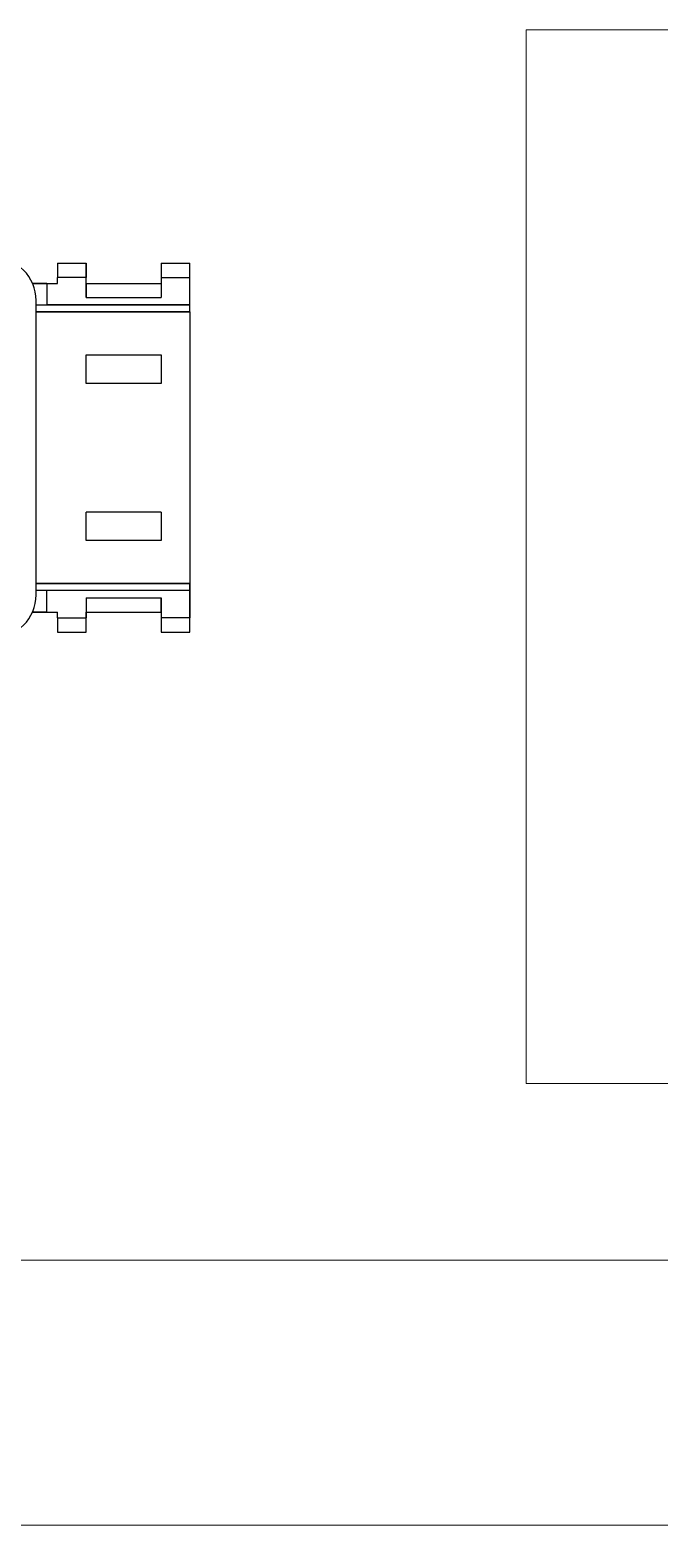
# Model space of a CAD drawing. Header units: inches. Extents: x 47316 to 59086, y 3141 to 11743.
# Drawn here: x 54349.8 to 54397.3, y 9458.1 to 9570.9 of the extents above; entities that cross this region are included whole.
import ezdxf

# ---------------------------------------------------------------- set-up
doc = ezdxf.new("R2010")
doc.units = ezdxf.units.IN
doc.header["$MEASUREMENT"] = 0

msp = doc.modelspace()

# ---------------------------------------------------------------- linework, layer by layer
at = {"color": 0, "lineweight": 15}
for p, q in [((54387.23, 9491.4), (54387.23, 9570.9)), ((54387.23, 9570.9), (54503.23, 9570.9)), ((54503.23, 9491.4), (54387.23, 9491.4)), ((50267.93, 9478.08), (57367.93, 9478.08)), ((50247.93, 9458.08), (57387.93, 9458.08))]:
    msp.add_line(p, q, dxfattribs=at)
at = {"linetype": 'ByBlock', "lineweight": -3, "ltscale": 0.025}
for p, q in [((54351.86, 9553.29), (54351.86, 9552.21)), ((54354.02, 9553.29), (54354.02, 9552.21)), ((54359.68, 9553.29), (54359.68, 9552.21)), ((54361.83, 9552.21), (54361.83, 9553.29)), ((54354.02, 9551.78), (54354.02, 9550.7)), ((54354.02, 9528.05), (54354.02, 9526.98)), ((54359.68, 9526.98), (54359.68, 9528.05)), ((54351.86, 9526.55), (54351.86, 9525.47)), ((54354.02, 9525.47), (54354.02, 9526.55)), ((54359.68, 9526.55), (54359.68, 9525.47)), ((54361.83, 9525.47), (54361.83, 9526.55))]:
    msp.add_line(p, q, dxfattribs=at)
at = {"linetype": 'ByBlock', "lineweight": -3, "ltscale": 0.05}
for p, q in [((54351.86, 9553.29), (54354.02, 9553.29)), ((54359.68, 9553.29), (54361.83, 9553.29)), ((54354.02, 9552.21), (54351.86, 9552.21)), ((54359.68, 9552.21), (54361.83, 9552.21)), ((54354.02, 9544.23), (54354.02, 9546.39)), ((54359.68, 9546.39), (54359.68, 9544.23)), ((54354.02, 9532.37), (54354.02, 9534.52)), ((54359.68, 9534.52), (54359.68, 9532.37)), ((54351.86, 9526.55), (54354.02, 9526.55)), ((54361.83, 9526.55), (54359.68, 9526.55)), ((54351.86, 9525.47), (54354.02, 9525.47)), ((54359.68, 9525.47), (54361.83, 9525.47))]:
    msp.add_line(p, q, dxfattribs=at)
at = {"linetype": 'ByBlock', "lineweight": -3, "ltscale": 0.035}
for p, q in [((54354.02, 9550.7), (54354.02, 9553.29)), ((54359.68, 9552.21), (54359.68, 9550.7)), ((54354.02, 9528.05), (54354.02, 9526.55)), ((54359.68, 9528.05), (54359.68, 9526.55))]:
    msp.add_line(p, q, dxfattribs=at)
at = {"linetype": 'ByBlock', "lineweight": -3, "ltscale": 0.085}
for p, q in [((54361.83, 9549.62), (54361.83, 9553.29)), ((54361.83, 9525.47), (54361.83, 9529.13))]:
    msp.add_line(p, q, dxfattribs=at)
at = {"linetype": 'ByBlock', "lineweight": -3, "ltscale": 0.025012}
for p, q in [((54351.05, 9551.78), (54349.97, 9551.78)), ((54351.05, 9526.98), (54349.97, 9526.98))]:
    msp.add_line(p, q, dxfattribs=at)
at = {"linetype": 'ByBlock', "lineweight": -3, "ltscale": 0.025006}
for p, q in [((54349.97, 9551.78), (54351.05, 9551.78)), ((54349.97, 9526.98), (54351.05, 9526.98))]:
    msp.add_line(p, q, dxfattribs=at)
at = {"linetype": 'ByBlock', "lineweight": -3, "ltscale": 0.01875}
for p, q in [((54351.05, 9551.78), (54351.86, 9551.78)), ((54350.24, 9550.16), (54351.05, 9550.16)), ((54351.05, 9528.59), (54350.24, 9528.59)), ((54351.05, 9526.98), (54351.86, 9526.98))]:
    msp.add_line(p, q, dxfattribs=at)
at = {"linetype": 'ByBlock', "lineweight": -3, "ltscale": 0.0375}
for p, q in [((54351.05, 9551.78), (54351.05, 9550.16)), ((54351.05, 9526.98), (54351.05, 9528.59))]:
    msp.add_line(p, q, dxfattribs=at)
at = {"linetype": 'ByBlock', "lineweight": -3, "ltscale": 0.01}
for p, q in [((54351.86, 9551.78), (54351.86, 9552.21)), ((54351.86, 9526.55), (54351.86, 9526.98))]:
    msp.add_line(p, q, dxfattribs=at)
at = {"linetype": 'ByBlock', "lineweight": -3, "ltscale": 0.13125}
for p, q in [((54354.02, 9551.78), (54359.68, 9551.78)), ((54354.02, 9550.7), (54359.68, 9550.7)), ((54354.02, 9546.39), (54359.68, 9546.39)), ((54359.68, 9544.23), (54354.02, 9544.23)), ((54359.68, 9534.52), (54354.02, 9534.52)), ((54359.68, 9532.37), (54354.02, 9532.37)), ((54354.02, 9528.05), (54359.68, 9528.05)), ((54354.02, 9526.98), (54359.68, 9526.98))]:
    msp.add_line(p, q, dxfattribs=at)
at = {"linetype": 'ByBlock', "lineweight": -3, "ltscale": 0.0475}
for p, q in [((54361.83, 9550.16), (54361.83, 9552.21)), ((54361.83, 9528.59), (54361.83, 9526.55))]:
    msp.add_line(p, q, dxfattribs=at)
at = {"linetype": 'ByBlock', "lineweight": -3}
msp.add_line((54350.24, 9528.28), (54350.24, 9550.49), dxfattribs=at)
at = {"linetype": 'ByBlock', "lineweight": -3, "ltscale": 0.26875}
for p, q in [((54350.24, 9550.16), (54361.83, 9550.16)), ((54350.24, 9549.62), (54361.83, 9549.62)), ((54350.24, 9529.13), (54361.83, 9529.13))]:
    msp.add_line(p, q, dxfattribs=at)
at = {"linetype": 'ByBlock', "lineweight": -3, "ltscale": 0.268752}
for p, q in [((54361.83, 9549.62), (54350.24, 9549.62)), ((54361.83, 9529.13), (54350.24, 9529.13))]:
    msp.add_line(p, q, dxfattribs=at)
at = {"linetype": 'ByBlock', "lineweight": -3, "ltscale": 0.25}
for p, q in [((54361.83, 9550.16), (54351.05, 9550.16)), ((54361.83, 9528.59), (54351.05, 9528.59))]:
    msp.add_line(p, q, dxfattribs=at)
at = {"linetype": 'ByBlock', "lineweight": -3, "ltscale": 0.0125}
for p, q in [((54361.83, 9549.62), (54361.83, 9550.16)), ((54361.83, 9529.13), (54361.83, 9528.59))]:
    msp.add_line(p, q, dxfattribs=at)
at = {"linetype": 'ByBlock', "lineweight": -3, "ltscale": 0.475}
msp.add_line((54361.83, 9549.62), (54361.83, 9529.13), dxfattribs=at)
at = {"linetype": 'ByBlock', "lineweight": -3, "ltscale": 0.043756}
msp.add_line((54349.97, 9526.98), (54351.86, 9526.98), dxfattribs=at)
at = {"linetype": 'ByBlock', "lineweight": -3, "ltscale": 0.034828}
msp.add_line((54354.02, 9525.47), (54354.02, 9526.97), dxfattribs=at)
at = {"linetype": 'ByBlock', "lineweight": -3}
for centre, start, end in [((54347.01, 9550.49), 0, 90), ((54347.01, 9528.28), 270, 0)]:
    msp.add_arc(centre, 3.23, start, end, dxfattribs=at)

doc.saveas('drawing.dxf')
